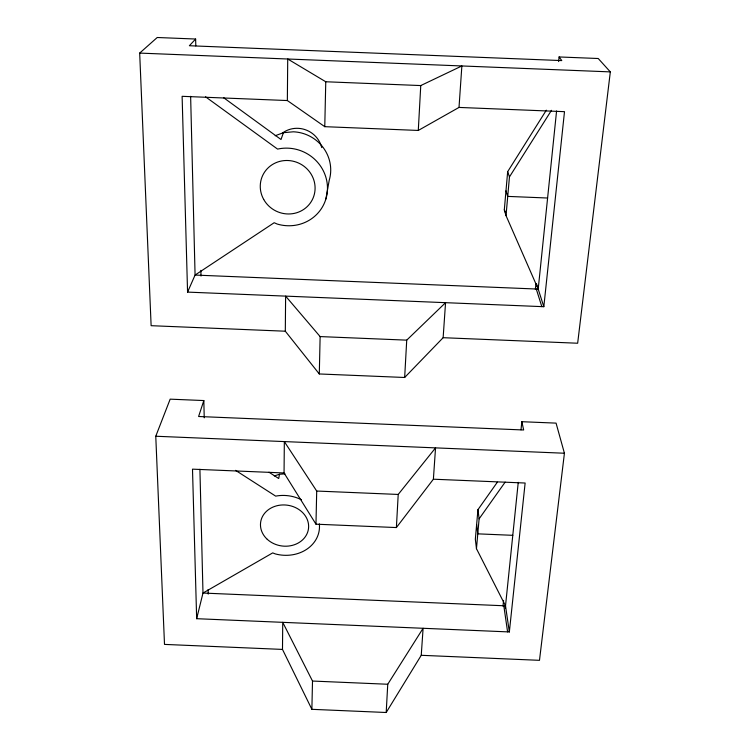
<?xml version="1.0" encoding="UTF-8"?>
<svg xmlns="http://www.w3.org/2000/svg" width="750" height="750" viewBox="0 0 750 750"><rect width="100%" height="100%" fill="white"/><g stroke="black" fill="none" stroke-linecap="round" stroke-linejoin="round"><path stroke-width="1.12" d="M311.878 709.322L282.488 649.416L282.731 622.341L312.506 681.047L311.878 709.322L386.194 712.5L421.247 655.303L423.103 628.284L387.75 684.253L386.194 712.5M315.975 524.184L284.053 472.969L284.334 441.591L316.706 491.044L315.975 524.184L396.384 527.559L433.387 479.203L435.544 447.872L398.212 494.447L396.384 527.559M319.294 373.959L285.309 331.209L285.619 296.128L320.128 336.581L319.294 373.959L404.662 377.484L443.137 337.697L445.556 302.681L406.725 340.144L404.662 377.484M287.353 100.547L287.719 58.997L325.763 81.759L420.759 85.566L461.869 65.953L459.009 107.428L418.284 130.444L324.769 126.675L287.353 100.547L182.119 96.319L187.566 292.106L543.825 306.703L564.497 111.666L459.009 107.428M324.769 126.675L325.763 81.759M418.284 130.444L420.759 85.566M497.344 482.184L477.947 509.672L475.341 539.222L476.466 548.681L505.509 605.831L509.344 631.941L196.659 618.694L192.497 469.153L284.053 472.969M187.566 292.106L195.075 275.062L538.2 289.097L506.016 215.616L504.309 209.85L507.666 171.666L546.337 110.184M476.466 548.681L479.109 518.841L477.947 509.672M506.016 215.616L509.456 176.916L507.666 171.666M502.997 606.103L503.578 600.413M521.006 429.825L521.831 421.706L556.069 423.122L564.422 453.234L539.484 660.328L421.247 655.303M535.35 289.35L535.941 283.566M558.619 61.575L559.097 56.953L598.237 58.509L610.322 71.888L577.659 343.228L443.137 337.697M505.275 608.128L518.25 482.344M538.2 289.097L556.584 110.963M509.344 631.941L525.131 483.028L433.387 479.203M285 473.869L279.459 474.272L278.728 478.519L268.959 472.2M325.884 199.041L329.194 180.384A38.1 36.769 29.4 0 0 293.344 131.803L283.434 132.684L275.203 135.741M196.659 618.694L202.988 593.053L199.913 469.275M282.488 649.416L164.503 644.4L155.766 436.238L170.166 399.159L203.831 400.556L198.6 416.503L523.659 429.984L521.831 421.706M283.434 132.684L281.006 139.5L223.744 97.791M509.456 176.916L551.475 110.316M479.109 518.841L505.153 482.119M285.309 331.209L151.125 325.688L139.678 53.091L157.228 37.5L195.638 39.028L189.375 45.731L561.778 60.591L559.097 56.953M274.294 475.931L279.459 474.272M139.678 53.091L610.322 71.888M547.594 198.019L507.722 196.397L505.978 190.884M320.128 336.581L406.725 340.144M155.766 436.238L564.422 453.234M316.706 491.044L398.212 494.447M512.784 535.322L477.778 533.85L476.634 524.531M505.509 605.831L202.988 593.053L272.709 552.891L275.344 553.922A35.025 29.859 7.4 0 0 319.35 523.856M312.506 681.047L387.75 684.253M235.556 470.353L275.663 496.125A35.025 29.859 7.4 0 1 301.453 499.772M205.538 96.806L277.584 149.1A40.106 38.503 26.3 0 1 327.478 188.419A40.106 38.503 26.3 0 1 277.162 224.034L274.181 222.722L195.075 275.062L190.631 96.319M504.309 209.85L505.706 213.047M536.419 283.528L543.825 306.703M536.269 289.012L541.819 306.619M503.812 605.756L507.591 631.866M195.638 39.028L195.797 45.9M200.887 270.338L201.009 276.066M203.831 400.556L204.225 417.834M208.116 589.575L208.219 594.113M282.741 132.834A25.003 24.234 33 0 1 321.741 147.6M267.244 539.306A24.131 20.569 7.4 0 0 307.706 532.041A24.131 20.569 7.4 0 0 278.691 505.369A24.131 20.569 7.4 0 0 267.244 539.306M263.7 199.434A27.628 26.522 26.3 0 0 311.175 201.741A27.628 26.522 26.3 0 0 288.15 160.519A27.628 26.522 26.3 0 0 263.7 199.434"/></g></svg>
